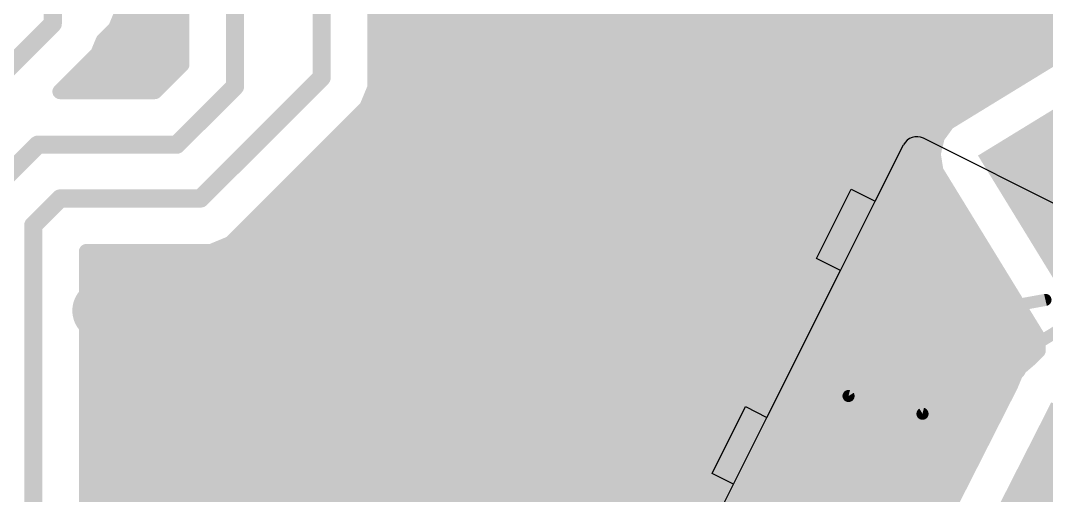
# Model space of a CAD drawing. Extents: x 0 to 110, y 0 to 76.
# Drawn here: x 59.21 to 76.38, y 38.23 to 46.18 of the extents above; entities that cross this region are included whole.
import ezdxf

# ---------------------------------------------------------------- set-up
doc = ezdxf.new("R2010")
doc.units = 0
doc.header["$MEASUREMENT"] = 0
doc.layers.get('0').update_dxf_attribs({"linetype": 'CONTINUOUS'})
for name, color, linetype in [('1', 22, 'CONTINUOUS'), ('18', 82, 'CONTINUOUS'), ('21', 253, 'CONTINUOUS'), ('22', 253, 'CONTINUOUS')]:
    doc.layers.add(name, color=color, linetype=linetype)

# ---------------------------------------------------------------- blocks, each defined once
blk = doc.blocks.new('RECT')
blk.add_solid([(-0.5, -0.5), (0.5, -0.5), (-0.5, 0.5), (0.5, 0.5)])
blk = doc.blocks.new('ROUNDV')
at = {"const_width": 0.5}
blk.add_lwpolyline([(0, -0.25, 1), (0, 0.25, 1), (0, -0.25)], format="xyb", dxfattribs=at)

msp = doc.modelspace()

# ---------------------------------------------------------------- linework, layer by layer
at = {"layer": '1'}
for points, const_width in [([(71.7067, 49.6868), (64.8842, 42.8643)], 1.27), ([(65.139, 45.0482), (65.139, 48.9018)], 0.254), ([(64.25, 48.725), (64.25, 45.225)], 0.3048), ([(62.8, 47.45), (62.8, 45.075)], 0.3048), ([(59.75, 46.75), (59.75, 46.125)], 0.3048), ([(61.911, 46.5857), (61.911, 45.4432)], 0.254), ([(60.8011, 46.0477), (60.9898, 46.5034)], 0.254), ([(60.8757, 46.228), (61.911, 46.228)], 0.254), ([(65.139, 46.228), (83.145, 46.228)], 0.254), ([(59.75, 46.125), (56, 42.375)], 0.3048), ([(60.5948, 45.8415), (60.8011, 46.0477)], 0.254), ([(60.7273, 45.974), (61.911, 45.974)], 0.254), ([(65.139, 45.974), (77.3903, 45.974)], 0.254), ([(77.1042, 45.9287), (74.7227, 44.4693)], 0.254), ([(60.5037, 45.6214), (60.5948, 45.8415)], 0.254), ([(60.5445, 45.72), (61.911, 45.72)], 0.254), ([(65.139, 45.72), (76.7636, 45.72)], 0.254), ([(59.8712, 44.989), (60.5037, 45.6214)], 0.254), ([(60.3482, 45.466), (61.911, 45.466)], 0.254), ([(61.911, 45.4432), (61.4568, 44.989)], 0.254), ([(65.139, 45.466), (76.3492, 45.466)], 0.254), ([(60.0942, 45.212), (61.6798, 45.212)], 0.254), ([(64.25, 45.225), (62.225, 43.2)], 0.3048), ([(65.139, 45.212), (75.9347, 45.212)], 0.254), ([(62.8, 45.075), (61.825, 44.1)], 0.3048), ([(65.0037, 44.7214), (65.139, 45.0482)], 0.254), ([(61.4568, 44.989), (59.8712, 44.989)], 0.254), ([(65.1016, 44.958), (75.5202, 44.958)], 0.254), ([(62.9787, 42.6964), (65.0037, 44.7214)], 0.254), ([(64.9862, 44.704), (75.1057, 44.704)], 0.254), ([(64.7322, 44.45), (74.7087, 44.45)], 0.254), ([(74.7227, 44.4693), (74.5505, 44.2322)], 0.254), ([(64.4782, 44.196), (74.5418, 44.196)], 0.254), ([(74.5505, 44.2322), (74.4821, 43.9473)], 0.254), ([(59.5, 44.1), (58.025, 42.625)], 0.3048), ([(61.825, 44.1), (59.5, 44.1)], 0.3048), ([(64.2242, 43.942), (74.4829, 43.942)], 0.254), ([(74.4821, 43.9473), (74.5279, 43.6579)], 0.254), ([(63.9702, 43.688), (74.5231, 43.688)], 0.254), ([(74.5279, 43.6579), (76.24, 40.864)], 0.254), ([(63.7162, 43.434), (74.6651, 43.434)], 0.254), ([(59.875, 43.2), (59.425, 42.75)], 0.3048), ([(62.225, 43.2), (59.875, 43.2)], 0.3048), ([(63.4622, 43.18), (74.8207, 43.18)], 0.254), ([(63.2082, 42.926), (74.9764, 42.926)], 0.254), ([(63.3416, 41.3217), (64.8842, 42.8643)], 0.4064), ([(59.425, 42.75), (59.425, 34.1)], 0.3048), ([(62.7286, 42.4463), (62.9787, 42.6964)], 0.254), ([(62.9542, 42.672), (75.132, 42.672)], 0.254), ([(60.314, 35.6285), (60.314, 42.311)], 0.254), ([(60.314, 42.311), (62.4018, 42.311)], 0.254), ([(62.4018, 42.311), (62.7286, 42.4463)], 0.254), ([(62.6602, 42.418), (75.2877, 42.418)], 0.254), ([(60.314, 42.164), (75.4434, 42.164)], 0.254), ([(60.314, 41.91), (75.599, 41.91)], 0.254), ([(60.314, 41.656), (75.7547, 41.656)], 0.254), ([(60.314, 41.402), (75.9103, 41.402)], 0.254), ([(60.5812, 41.3217), (63.3416, 41.3217)], 0.4064), ([(60.314, 41.148), (76.066, 41.148)], 0.254), ([(60.314, 40.894), (76.2216, 40.894)], 0.254), ([(76.24, 40.864), (76.24, 40.6547)], 0.254), ([(60.314, 40.64), (76.2253, 40.64)], 0.254), ([(76.24, 40.6547), (76.0924, 40.5071)], 0.254), ([(76.0924, 40.5071), (75.9252, 40.3638)], 0.254), ([(60.314, 40.386), (75.9511, 40.386)], 0.254), ([(75.8622, 40.2769), (75.778, 40.0735)], 0.254), ([(75.9006, 40.3154), (75.8622, 40.2769)], 0.254), ([(75.9252, 40.3638), (75.9006, 40.3154)], 0.254), ([(60.314, 40.132), (75.8022, 40.132)], 0.254), ([(75.778, 40.0735), (63.0645, 15.0106)], 0.254), ([(60.314, 39.878), (75.6788, 39.878)], 0.254), ([(77.025, 39.5), (63.925, 13.675)], 1.27), ([(60.314, 39.624), (75.5499, 39.624)], 0.254), ([(60.314, 39.37), (75.4211, 39.37)], 0.254), ([(60.314, 39.116), (75.2922, 39.116)], 0.254), ([(60.314, 38.862), (75.1634, 38.862)], 0.254), ([(60.314, 38.608), (75.0346, 38.608)], 0.254), ([(60.314, 38.354), (74.9057, 38.354)], 0.254), ([(60.314, 38.1), (74.7769, 38.1)], 0.254)]:
    msp.add_lwpolyline(points, dxfattribs=dict(at, const_width=const_width))
for points, const_width in [([(60.8757, 46.2915, 1), (60.8757, 46.1645)], 0.127), ([(61.911, 46.1645, 1), (61.911, 46.2915)], 0.127), ([(65.139, 46.2915, 1), (65.139, 46.1645)], 0.127), ([(59.6738, 46.125, 1), (59.8262, 46.125)], 0.1524), ([(59.8039, 46.0711, 1), (59.6961, 46.1789)], 0.1524), ([(60.7273, 46.0375, 1), (60.7273, 45.9105)], 0.127), ([(60.7424, 46.072, 1), (60.8597, 46.0234)], 0.127), ([(60.846, 46.0028, 1), (60.7561, 46.0926)], 0.127), ([(61.911, 45.9105, 1), (61.911, 46.0375)], 0.127), ([(65.139, 46.0375, 1), (65.139, 45.9105)], 0.127), ([(60.5445, 45.7835, 1), (60.5445, 45.6565)], 0.127), ([(60.5499, 45.8864, 1), (60.6397, 45.7966)], 0.127), ([(60.6535, 45.8172, 1), (60.5361, 45.8658)], 0.127), ([(61.911, 45.6565, 1), (61.911, 45.7835)], 0.127), ([(65.139, 45.7835, 1), (65.139, 45.6565)], 0.127), ([(60.445, 45.6457, 1), (60.5623, 45.5971)], 0.127), ([(60.5486, 45.5765, 1), (60.4588, 45.6663)], 0.127), ([(60.3482, 45.5295, 1), (60.3482, 45.4025)], 0.127), ([(61.8475, 45.4432, 1), (61.9745, 45.4432)], 0.127), ([(61.9559, 45.3983, 1), (61.8661, 45.4881)], 0.127), ([(61.911, 45.4025, 1), (61.911, 45.5295)], 0.127), ([(65.139, 45.5295, 1), (65.139, 45.4025)], 0.127), ([(76.3492, 45.4025, 1), (76.3492, 45.5295)], 0.127), ([(60.0942, 45.2755, 1), (60.0942, 45.1485)], 0.127), ([(61.6798, 45.1485, 1), (61.6798, 45.2755)], 0.127), ([(64.3039, 45.1711, 1), (64.1961, 45.2789)], 0.1524), ([(65.139, 45.2755, 1), (65.139, 45.1485)], 0.127), ([(75.9347, 45.1485, 1), (75.9347, 45.2755)], 0.127), ([(62.7238, 45.075, 1), (62.8762, 45.075)], 0.1524), ([(62.8539, 45.0211, 1), (62.7461, 45.1289)], 0.1524), ([(64.1738, 45.225, 1), (64.3262, 45.225)], 0.1524), ([(65.1977, 45.0239, 1), (65.0803, 45.0725)], 0.127), ([(59.8712, 45.0525, 1), (59.8712, 44.9255)], 0.127), ([(59.8263, 45.0339, 1), (59.9161, 44.9441)], 0.127), ([(61.4119, 45.0339, 1), (61.5017, 44.9441)], 0.127), ([(61.4568, 44.9255, 1), (61.4568, 45.0525)], 0.127), ([(65.1016, 45.0215, 1), (65.1016, 44.8945)], 0.127), ([(65.0755, 45.0482, 1), (65.2025, 45.0482)], 0.127), ([(75.5202, 44.8945, 1), (75.5202, 45.0215)], 0.127), ([(64.9862, 44.7675, 1), (64.9862, 44.6405)], 0.127), ([(64.945, 44.7457, 1), (65.0623, 44.6971)], 0.127), ([(65.0486, 44.6765, 1), (64.9588, 44.7663)], 0.127), ([(75.1057, 44.6405, 1), (75.1057, 44.7675)], 0.127), ([(64.7322, 44.5135, 1), (64.7322, 44.3865)], 0.127), ([(74.6895, 44.5235, 1), (74.7559, 44.4152)], 0.127), ([(74.7741, 44.432, 1), (74.6713, 44.5066)], 0.127), ([(74.7087, 44.3865, 1), (74.7087, 44.5135)], 0.127), ([(64.4782, 44.2595, 1), (64.4782, 44.1325)], 0.127), ([(74.4991, 44.2696, 1), (74.6018, 44.1949)], 0.127), ([(74.6122, 44.2174, 1), (74.4887, 44.2471)], 0.127), ([(74.5418, 44.1325, 1), (74.5418, 44.2595)], 0.127), ([(59.5, 44.1762, 1), (59.5, 44.0238)], 0.1524), ([(59.5539, 44.0461, 1), (59.4461, 44.1539)], 0.1524), ([(61.7711, 44.1539, 1), (61.8789, 44.0461)], 0.1524), ([(61.825, 44.0238, 1), (61.825, 44.1762)], 0.1524), ([(64.2242, 44.0055, 1), (64.2242, 43.8785)], 0.127), ([(74.5448, 43.9572, 1), (74.4193, 43.9374)], 0.127), ([(74.4203, 43.9621, 1), (74.5438, 43.9325)], 0.127), ([(74.4829, 43.8785, 1), (74.4829, 44.0055)], 0.127), ([(63.9702, 43.7515, 1), (63.9702, 43.6245)], 0.127), ([(74.582, 43.6911, 1), (74.4738, 43.6247)], 0.127), ([(74.5231, 43.6245, 1), (74.5231, 43.7515)], 0.127), ([(74.4652, 43.6479, 1), (74.5906, 43.6678)], 0.127), ([(63.7162, 43.4975, 1), (63.7162, 43.3705)], 0.127), ([(74.6651, 43.3705, 1), (74.6651, 43.4975)], 0.127), ([(59.875, 43.2762, 1), (59.875, 43.1238)], 0.1524), ([(59.9289, 43.1461, 1), (59.8211, 43.2539)], 0.1524), ([(62.1711, 43.2539, 1), (62.2789, 43.1461)], 0.1524), ([(62.225, 43.1238, 1), (62.225, 43.2762)], 0.1524), ([(63.4622, 43.2435, 1), (63.4622, 43.1165)], 0.127), ([(64.6597, 43.0888, 1), (65.1087, 42.6398)], 0.635), ([(74.8207, 43.1165, 1), (74.8207, 43.2435)], 0.127), ([(63.2082, 42.9895, 1), (63.2082, 42.8625)], 0.127), ([(64.9561, 42.7925, 1), (64.8124, 42.9362)], 0.2032), ([(74.9764, 42.8625, 1), (74.9764, 42.9895)], 0.127), ([(59.5012, 42.75, 1), (59.3488, 42.75)], 0.1524), ([(59.3711, 42.8039, 1), (59.4789, 42.6961)], 0.1524), ([(62.9542, 42.7355, 1), (62.9542, 42.6085)], 0.127), ([(62.9338, 42.7413, 1), (63.0236, 42.6515)], 0.127), ([(63.0236, 42.6515, 1), (62.9338, 42.7413)], 0.127), ([(75.132, 42.6085, 1), (75.132, 42.7355)], 0.127), ([(60.3775, 42.311, 1), (60.2505, 42.311)], 0.127), ([(60.314, 42.3745, 1), (60.314, 42.2475)], 0.127), ([(62.3775, 42.3697, 1), (62.4261, 42.2523)], 0.127), ([(62.4018, 42.2475, 1), (62.4018, 42.3745)], 0.127), ([(62.6602, 42.4815, 1), (62.6602, 42.3545)], 0.127), ([(62.6837, 42.4912, 1), (62.7735, 42.4014)], 0.127), ([(62.7529, 42.3877, 1), (62.7043, 42.505)], 0.127), ([(75.2877, 42.3545, 1), (75.2877, 42.4815)], 0.127), ([(60.314, 42.2275, 1), (60.314, 42.1005)], 0.127), ([(75.4434, 42.1005, 1), (75.4434, 42.2275)], 0.127), ([(60.314, 41.9735, 1), (60.314, 41.8465)], 0.127), ([(75.599, 41.8465, 1), (75.599, 41.9735)], 0.127), ([(60.314, 41.7195, 1), (60.314, 41.5925)], 0.127), ([(75.7547, 41.5925, 1), (75.7547, 41.7195)], 0.127), ([(60.314, 41.4655, 1), (60.314, 41.3385)], 0.127), ([(60.5812, 41.4233, 1), (60.5812, 41.2201)], 0.2032), ([(63.2698, 41.3936, 1), (63.4135, 41.2499)], 0.2032), ([(63.3416, 41.2201, 1), (63.3416, 41.4233)], 0.2032), ([(75.9103, 41.3385, 1), (75.9103, 41.4655)], 0.127), ([(60.314, 41.2115, 1), (60.314, 41.0845)], 0.127), ([(76.066, 41.0845, 1), (76.066, 41.2115)], 0.127), ([(60.314, 40.9575, 1), (60.314, 40.8305)], 0.127), ([(76.3035, 40.864, 1), (76.1765, 40.864)], 0.127), ([(76.1858, 40.8309, 1), (76.2941, 40.8972)], 0.127), ([(76.2216, 40.8305, 1), (76.2216, 40.9575)], 0.127), ([(60.314, 40.7035, 1), (60.314, 40.5765)], 0.127), ([(76.1765, 40.6547, 1), (76.3035, 40.6547)], 0.127), ([(76.2849, 40.6098, 1), (76.1951, 40.6996)], 0.127), ([(76.2253, 40.5765, 1), (76.2253, 40.7035)], 0.127), ([(76.0475, 40.552, 1), (76.1373, 40.4622)], 0.127), ([(76.1337, 40.4589, 1), (76.051, 40.5553)], 0.127), ([(60.314, 40.4495, 1), (60.314, 40.3225)], 0.127), ([(75.8173, 40.3218, 1), (75.9071, 40.232)], 0.127), ([(75.9209, 40.2526, 1), (75.8035, 40.3012)], 0.127), ([(75.844, 40.3441, 1), (75.9573, 40.2866)], 0.127), ([(75.9455, 40.2705, 1), (75.8557, 40.3603)], 0.127), ([(75.8839, 40.412, 1), (75.9665, 40.3156)], 0.127), ([(75.9818, 40.3351, 1), (75.8686, 40.3925)], 0.127), ([(75.9511, 40.3225, 1), (75.9511, 40.4495)], 0.127), ([(60.314, 40.1955, 1), (60.314, 40.0685)], 0.127), ([(75.8346, 40.0448, 1), (75.7213, 40.1023)], 0.127), ([(75.8022, 40.0685, 1), (75.8022, 40.1955)], 0.127), ([(60.314, 39.9415, 1), (60.314, 39.8145)], 0.127), ([(75.6788, 39.8145, 1), (75.6788, 39.9415)], 0.127), ([(75.7193, 40.0978, 1), (75.8366, 40.0492)], 0.127), ([(60.314, 39.6875, 1), (60.314, 39.5605)], 0.127), ([(75.5499, 39.5605, 1), (75.5499, 39.6875)], 0.127), ([(60.314, 39.4335, 1), (60.314, 39.3065)], 0.127), ([(75.4211, 39.3065, 1), (75.4211, 39.4335)], 0.127), ([(60.314, 39.1795, 1), (60.314, 39.0525)], 0.127), ([(75.2922, 39.0525, 1), (75.2922, 39.1795)], 0.127), ([(60.314, 38.9255, 1), (60.314, 38.7985)], 0.127), ([(75.1634, 38.7985, 1), (75.1634, 38.9255)], 0.127), ([(60.314, 38.6715, 1), (60.314, 38.5445)], 0.127), ([(75.0346, 38.5445, 1), (75.0346, 38.6715)], 0.127), ([(60.314, 38.4175, 1), (60.314, 38.2905)], 0.127), ([(74.9057, 38.2905, 1), (74.9057, 38.4175)], 0.127)]:
    msp.add_lwpolyline(points, format="xyb", dxfattribs=dict(at, const_width=const_width))
at = {"layer": '21'}
for points, const_width in [([(79.0045, 43.1213, 0.7208), (74.1453, 51.0509)], 0.2032), ([(71.5021, 49.4311, 0.7208), (76.3613, 41.5016)], 0.2032), ([(76.3728, 41.4521, 1), (76.3499, 41.5511)], 0.1016), ([(73.0782, 39.9423, 1), (73.0545, 39.8435)], 0.1016), ([(73.023, 39.8663, 1), (73.1096, 39.9194)], 0.1016), ([(74.2774, 39.6391, 1), (74.3305, 39.5524)], 0.1016), ([(74.2921, 39.5464, 1), (74.3158, 39.6451)], 0.1016)]:
    msp.add_lwpolyline(points, format="xyb", dxfattribs=dict(at, const_width=const_width))
at = {"layer": '21', "const_width": 0.2032}
for points in [[(73.0663, 39.8929), (68.1026, 47.993)], [(76.6913, 41.0587), (74.304, 39.5958)], [(74.304, 39.5958), (73.0663, 39.8929)]]:
    msp.add_lwpolyline(points, dxfattribs=at)
at = {"layer": '22'}
for p, q in [((80.4894, 41.1175), (74.3197, 44.207)), ((73.5141, 43.1566), (73.9842, 44.0954)), ((72.5296, 42.1956), (73.1117, 43.358)), ((73.1117, 43.358), (73.5141, 43.1566)), ((72.932, 41.9942), (73.5141, 43.1566)), ((72.932, 41.9942), (72.5296, 42.1956)), ((71.7007, 39.5352), (72.932, 41.9942)), ((70.7833, 38.5966), (71.343, 39.7143)), ((71.343, 39.7143), (71.7007, 39.5352)), ((71.141, 38.4175), (71.7007, 39.5352)), ((71.141, 38.4175), (70.7833, 38.5966)), ((70.6932, 37.5234), (71.141, 38.4175))]:
    msp.add_line(p, q, dxfattribs=at)
msp.add_arc((74.2078, 43.9835), 0.25, 63.4, 153.4, dxfattribs=at)

# ---------------------------------------------------------------- block references
at = {"layer": '1', "xscale": 4, "yscale": 2.5, "rotation": 301.5}
msp.add_blockref('RECT', (77.3433, 42.8657), dxfattribs=at)
at = {"layer": '18'}
for p, xscale, yscale in [((64.8842, 42.8643), 1.5, 1.5), ((60.5812, 41.3217), 1.0064, 1.0064)]:
    msp.add_blockref('ROUNDV', p, dxfattribs=dict(at, xscale=xscale, yscale=yscale))

doc.saveas('drawing.dxf')
